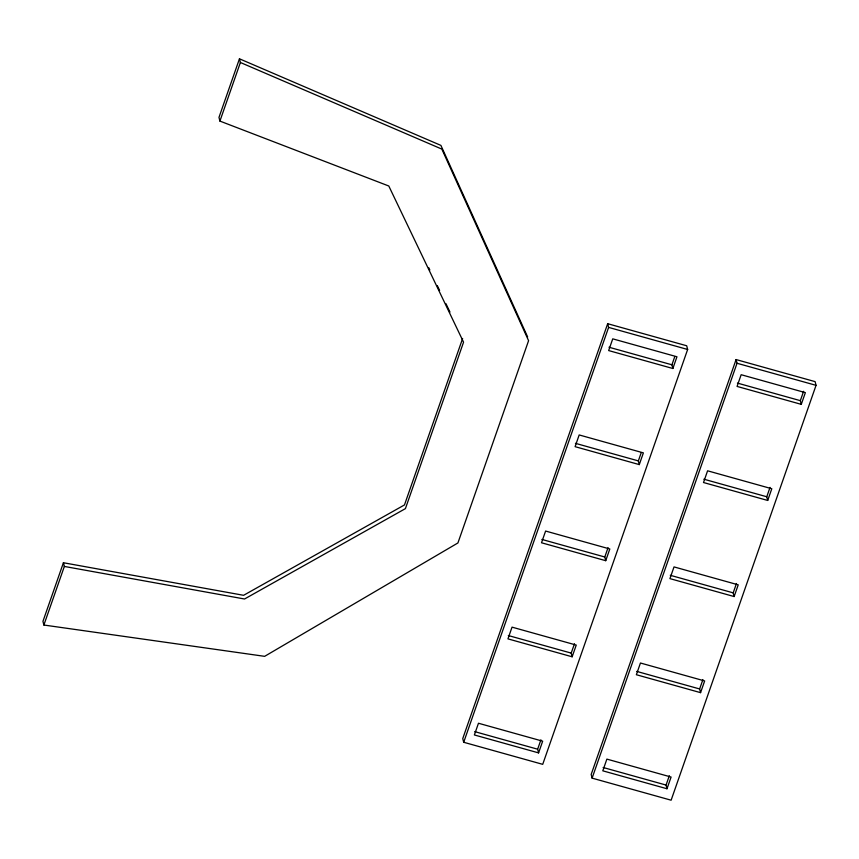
<?xml version="1.0" encoding="UTF-8"?>
<svg xmlns="http://www.w3.org/2000/svg" width="859" height="859" viewBox="0 0 859 859"><rect width="100%" height="100%" fill="white"/><g stroke="black" fill="none" stroke-linecap="round" stroke-linejoin="round"><path stroke-width="1.29" d="M462.625 338.489L404.482 504.931L243.602 595.308L63.416 562.742L42.95 621.336L43.884 625.03L264.647 656.34L457.922 542.952L528.586 340.679L441.837 149.09L240.391 62.492L239.457 58.799L440.903 145.396L527.651 336.986M239.457 58.799L218.981 117.393L219.915 121.087L388.794 186.006L463.559 342.183L405.416 508.625L244.536 599.002L64.35 566.435L63.416 562.742M43.884 625.03L64.35 566.435M219.915 121.087L240.391 62.492M607.678 323.703L462.754 738.579L463.699 742.273L542.716 764.338L687.64 349.473L686.706 345.769L607.678 323.703L608.612 327.397L463.699 742.273M538.582 752.892L542.673 741.177L478.474 723.246L474.372 734.96L538.582 752.892L537.648 749.198L540.923 739.824M572.148 656.791L576.249 645.077L512.039 627.145L507.948 638.871L572.148 656.791L571.214 653.098L574.488 643.724M605.724 560.691L609.815 548.976L545.605 531.045L541.514 542.77L605.724 560.691L604.79 556.997L608.065 547.623M639.289 464.601L643.38 452.876L579.181 434.944L575.09 446.669L639.289 464.601L638.355 460.896L641.222 452.693M672.865 368.5L676.956 356.775L612.746 338.843L608.655 350.569L672.865 368.5L671.921 364.796L674.787 356.592M736.088 359.567L591.175 774.442L592.109 778.136L671.126 800.201L816.05 385.337L815.116 381.632L736.088 359.567L737.022 363.26L592.109 778.136M666.992 788.755L671.094 777.041L606.884 759.109L602.793 770.824L666.992 788.755L666.058 785.062L669.333 775.688M700.568 692.655L704.659 680.94L640.449 663.008L636.358 674.723L700.568 692.655L699.634 688.961L702.909 679.587M734.134 596.554L738.225 584.839L674.025 566.908L669.923 578.622L734.134 596.554L733.199 592.86L736.474 583.486M767.699 500.453L771.801 488.739L707.591 470.807L703.5 482.522L767.699 500.453L766.765 496.76L770.04 487.386M801.275 404.353L805.366 392.638L741.156 374.707L737.065 386.421L801.275 404.353L800.341 400.659L803.616 391.285M608.612 327.397L687.64 349.473M737.022 363.26L816.05 385.337M608.999 347.229L671.921 364.796M737.419 383.093L800.341 400.659M575.433 443.33L638.355 460.896M703.843 479.193L766.765 496.76M541.868 539.431L604.79 556.997M670.278 575.294L733.199 592.86M508.292 635.531L571.214 653.098M636.712 671.394L699.634 688.961M474.726 731.632L537.648 749.198M603.136 767.495L666.058 785.062M428.695 267.611L429.844 270.005M437.317 285.628L439.615 290.439M445.939 303.646L449.966 312.064"/></g></svg>
